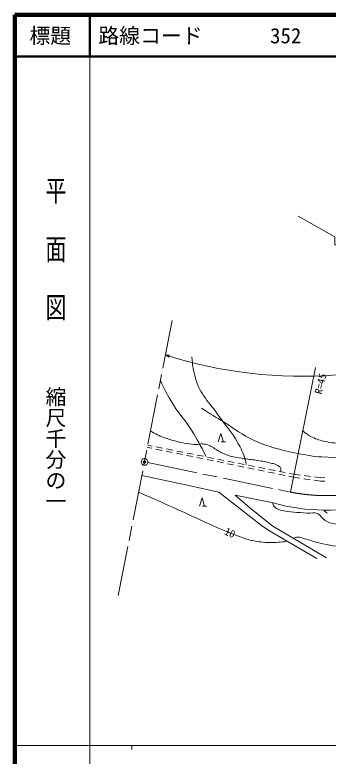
# Model space of a CAD drawing. Units: millimetres, scale not verified. Extents: x 40000 to 680000, y 20000 to 380000.
# Drawn here: x 40000 to 115066, y 202409 to 380000 of the extents above; entities that cross this region are included whole.
import ezdxf
from ezdxf.enums import TextEntityAlignment as Align

# ---------------------------------------------------------------- set-up
doc = ezdxf.new("R2010")
doc.units = ezdxf.units.MM
doc.header["$LTSCALE"] = 1000
doc.header["$PDMODE"] = 32
doc.header["$PDSIZE"] = 500
doc.linetypes.add('CHAIN', pattern=[18.5, 12, -1.5, 3.5, -1.5])
for name, color, linetype, lineweight in [('M-BGD', 7, 'Continuous', 13), ('M-BMK', 2, 'CHAIN', 13), ('M-BMK-SRVR', 3, 'Continuous', 13), ('M-STR-HTXT', 7, 'Continuous', 13), ('M-TTL', 2, 'Continuous', 140), ('M-TTL-BAND', 7, 'Continuous', 13), ('M-TTL-LINE', 7, 'Continuous', 50)]:
    doc.layers.add(name, color=color, linetype=linetype, lineweight=lineweight)
doc.layers.add('M-OTRS', color=6, linetype='Continuous')
doc.layers.add('M-TTL-TXT', color=7, linetype='Continuous')
doc.styles.add('@ＭＳ ゴシック', font='')
doc.styles.add('ＭＳ ゴシック', font='')
doc.styles.get('@ＭＳ ゴシック').set_extended_font_data('@MS Gothic')
doc.styles.get('ＭＳ ゴシック').set_extended_font_data('MS Gothic')

msp = doc.modelspace()

# ---------------------------------------------------------------- linework, layer by layer
at = {"layer": 'M-BGD'}
for p, q in [((88751, 277724), (89351, 279724)), ((89351, 279724), (89951, 277724)), ((89451, 277724), (90451, 277724)), ((71733, 276386), (72818, 276165)), ((71833, 276893), (72912, 276678)), ((73798, 275966), (75267, 275667)), ((73893, 276483), (75364, 276190)), ((76247, 275467), (77717, 275168)), ((76345, 275995), (77816, 275703)), ((78797, 275508), (80268, 275215)), ((78697, 274969), (80167, 274669)), ((81147, 274470), (82617, 274171)), ((81249, 275020), (82720, 274728)), ((83597, 273971), (85066, 273672)), ((83701, 274533), (85172, 274240)), ((86153, 274045), (87624, 273753)), ((88605, 273558), (90076, 273265)), ((86046, 273472), (87516, 273173)), ((88496, 272974), (89966, 272675)), ((90946, 272475), (92416, 272176)), ((91057, 273070), (92528, 272778)), ((93396, 271976), (94865, 271677)), ((93509, 272583), (94980, 272290)), ((95961, 272095), (97432, 271803)), ((95845, 271478), (97315, 271178)), ((98295, 270979), (99765, 270680)), ((98413, 271608), (99884, 271315)), ((100745, 270480), (102215, 270181)), ((100865, 271120), (102336, 270827)), ((103195, 269982), (104664, 269682)), ((103317, 270632), (104788, 270340)), ((105769, 270145), (106848, 269930)), ((105644, 269483), (106729, 269262)), ((106729, 269262), (108267, 269024)), ((106848, 269930), (108332, 269740)), ((109255, 268871), (110737, 268641)), ((109324, 269613), (110812, 269423)), ((111726, 268488), (113264, 268249)), ((111804, 269296), (113288, 269106)), ((113264, 268249), (114277, 268301)), ((113288, 269106), (114261, 269136)), ((84251, 262326), (84851, 264326)), ((84851, 264326), (85451, 262326)), ((84951, 262326), (85951, 262326)), ((114569, 260818), (114024, 261351)), ((114872, 260639), (114569, 260818))]:
    msp.add_line(p, q, dxfattribs=at)
for points in [[(107848, 331806), (116692, 326823), (116692, 324928), (118622, 324928), (118622, 326823), (158166, 326823), (166483, 322427)], [(70417, 269660), (80571, 267490), (88877, 265688), (99060, 257662), (100815, 256433), (112361, 249800)], [(114683, 249882), (101792, 257533), (96282, 261873), (92772, 264938), (101874, 263066)]]:
    msp.add_lwpolyline(points, dxfattribs=at)
msp.add_arc((114523, 308769), 47421, 254.52923, 284.43923, dxfattribs=at)
for points, knots in [([(101711, 263074), (101907, 262575), (102018, 262316), (102388, 261973), (102790, 261601), (103128, 261514), (103658, 261380), (106089, 260767), (107536, 260863), (110033, 260640), (111047, 260549), (111732, 260923), (112633, 260449), (113440, 260024), (113562, 259339), (114326, 258840), (115115, 258326), (115691, 258272), (116612, 258078), (118844, 257610), (120154, 257750), (122427, 257569), (124751, 257384), (126053, 257019), (128381, 257147), (129722, 257221), (130464, 257416), (131768, 257740), (133158, 258085), (133930, 258342), (135239, 258925), (139863, 260985), (142230, 262608), (146584, 265190), (150356, 267427), (152282, 268986), (156067, 271202), (157331, 271942), (158035, 272374), (159369, 272980), (160929, 273688), (161878, 273901), (163492, 274475), (166441, 275524), (168098, 276097), (171053, 277128), (175453, 278664), (177913, 279537), (182324, 281039), (184823, 281890), (186308, 282132), (188748, 283140), (196078, 286166), (200098, 288094), (207121, 291776), (212683, 294692), (215425, 297027), (221091, 299734), (224727, 301472), (226781, 302437), (230574, 303798), (232160, 304368), (233085, 304586), (234722, 304984), (237995, 305778), (239917, 305808), (243274, 306084), (244131, 306155), (244618, 306082), (245475, 306000), (249492, 305615), (251566, 304355), (255550, 303714), (258155, 303295), (259602, 302848), (262239, 302782), (269586, 302598), (273726, 302861), (281035, 303629), (285951, 304146), (288686, 304616), (293566, 305407), (298734, 306245), (301549, 307357), (306774, 307693), (309254, 307853), (310642, 307415), (313124, 307270), (316345, 307081), (318149, 306965), (321372, 306817), (322945, 306745), (323833, 306825), (325400, 306677), (326069, 306614), (326501, 306752), (327106, 306459), (327525, 306257), (327712, 306111), (328066, 305754)], [0, 0, 0, 0, 1, 1, 1, 2, 2, 2, 3, 3, 3, 4, 4, 4, 5, 5, 5, 6, 6, 6, 7, 7, 7, 8, 8, 8, 9, 9, 9, 10, 10, 10, 11, 11, 11, 12, 12, 12, 13, 13, 13, 14, 14, 14, 15, 15, 15, 16, 16, 16, 17, 17, 17, 18, 18, 18, 19, 19, 19, 20, 20, 20, 21, 21, 21, 22, 22, 22, 23, 23, 23, 24, 24, 24, 25, 25, 25, 26, 26, 26, 27, 27, 27, 28, 28, 28, 29, 29, 29, 30, 30, 30, 31, 31, 31, 32, 32, 32, 33, 33, 33, 33]), ([(82432, 298104), (82528, 295816), (82744, 294895), (83292, 292915), (84409, 288875), (86595, 287265), (88943, 283793), (90403, 281635), (91576, 280663), (92877, 278405), (93727, 276929), (94278, 276118), (94827, 274505), (95120, 273642), (95229, 273307), (95455, 272258)], [0, 0, 0, 0, 1, 1, 1, 2, 2, 2, 3, 3, 3, 4, 4, 4, 5, 5, 5, 5]), ([(108823, 280430), (109868, 279616), (110251, 279332), (111278, 278822), (112402, 278264), (113103, 278083), (114326, 277806), (115918, 277444), (116843, 277352), (118475, 277298), (120029, 277246), (120907, 277228), (122454, 277382), (125256, 277661), (126790, 278163), (129482, 278991), (139008, 281923), (143999, 284567), (153273, 288220), (158010, 290085), (160573, 291370), (165380, 293046), (168352, 294082), (169359, 294423), (173044, 295535)], [0, 0, 0, 0, 1, 1, 1, 2, 2, 2, 3, 3, 3, 4, 4, 4, 5, 5, 5, 6, 6, 6, 7, 7, 7, 8, 8, 8, 8]), ([(85839, 274160), (84287, 277195), (83813, 278074), (82334, 280478), (80559, 283366), (79031, 284638), (77348, 287581), (76294, 289423), (75926, 290108), (74870, 292417)], [0, 0, 0, 0, 1, 1, 1, 2, 2, 2, 3, 3, 3, 3]), ([(84693, 285764), (87279, 284151), (87938, 283744), (90027, 282462), (92860, 280724), (94297, 279466), (97308, 278060), (99006, 277267), (99999, 276897), (101796, 276366), (104111, 275683), (105431, 275358), (107807, 274927), (110043, 274521), (111295, 274214), (113564, 274080), (117856, 273827), (120285, 273828), (124571, 274165), (127474, 274394), (128503, 274505), (131975, 275039)], [0, 0, 0, 0, 1, 1, 1, 2, 2, 2, 3, 3, 3, 4, 4, 4, 5, 5, 5, 6, 6, 6, 7, 7, 7, 7]), ([(103697, 270557), (103762, 270835), (103762, 271011), (103693, 271287), (103565, 271795), (103145, 271907), (102710, 272200), (102213, 272534), (101817, 272476), (101236, 272621), (100068, 272913), (99405, 273048), (98218, 273253), (96947, 273472), (96218, 273481), (94943, 273674), (93980, 273819), (93436, 273882), (92486, 274095), (91777, 274254), (91378, 274349), (90696, 274598), (89690, 274965), (89194, 275333), (88263, 275861), (87777, 276136), (87538, 276347), (87046, 276610), (86729, 276780), (86547, 276875), (86204, 276984), (85777, 277121), (85527, 277181), (85081, 277218), (84459, 277271), (84114, 277063), (83490, 277078), (82598, 277100), (82103, 277204), (81220, 277335), (80279, 277475), (79745, 277536), (78822, 277768), (78051, 277962), (77640, 278141), (76880, 278376), (76342, 278543), (76026, 278594), (75500, 278798), (74981, 278998), (74711, 279158), (74213, 279406), (73534, 279744), (73316, 279872), (72505, 280328)], [0, 0, 0, 0, 1, 1, 1, 2, 2, 2, 3, 3, 3, 4, 4, 4, 5, 5, 5, 6, 6, 6, 7, 7, 7, 8, 8, 8, 9, 9, 9, 10, 10, 10, 11, 11, 11, 12, 12, 12, 13, 13, 13, 14, 14, 14, 15, 15, 15, 16, 16, 16, 17, 17, 17, 18, 18, 18, 18]), ([(69638, 265674), (74332, 263591), (75514, 263065), (79274, 261380), (83678, 259408), (86082, 258159), (90535, 256300), (91810, 255768), (92536, 255496), (93837, 255030), (94950, 254632), (95558, 254339), (96716, 254099), (98443, 253741), (99439, 253614), (101203, 253591), (102794, 253570), (103403, 253636), (105266, 253876)], [0, 0, 0, 0, 1, 1, 1, 2, 2, 2, 3, 3, 3, 4, 4, 4, 5, 5, 5, 6, 6, 6, 6]), ([(106707, 254616), (107161, 254784), (107368, 254832), (107807, 254861), (108460, 254903), (108810, 254669), (109442, 254499), (110764, 254144), (111473, 253834), (112802, 253506), (115505, 252839), (117099, 252834), (119799, 252156), (121578, 251710), (122189, 251545), (124317, 250882)], [0, 0, 0, 0, 1, 1, 1, 2, 2, 2, 3, 3, 3, 4, 4, 4, 5, 5, 5, 5])]:
    msp.add_open_spline(points, degree=3, knots=knots, dxfattribs=at)
at = {"layer": 'M-BMK'}
for p, q in [((64783, 240861), (77677, 306767)), ((71832, 272721), (106010, 265675))]:
    msp.add_line(p, q, dxfattribs=at)
msp.add_arc((114577, 308527), 43700, 258.69465, 296.75884, dxfattribs=at)
at = {"layer": 'M-BMK-SRVR'}
msp.add_line((106010, 265675), (111992, 295554), dxfattribs=at)
msp.add_circle((71048, 272883), 800, dxfattribs=at)
at = {"layer": 'M-OTRS'}
msp.add_point((71048, 272883), dxfattribs=at)
at = {"layer": 'M-STR-HTXT'}
for q in [(76940, 297978), (77093, 298454)]:
    msp.add_line((76064, 298522), q, dxfattribs=at)
msp.add_arc((108723, 400243), 106836, 252.20034, 296.68621, dxfattribs=at)
at = {"layer": 'M-TTL'}
for p, q in [((40000, 380000), (40000, 20000)), ((680000, 380000), (40000, 380000))]:
    msp.add_line(p, q, dxfattribs=at)
at = {"layer": 'M-TTL-BAND'}
for p, q in [((58000, 370000), (58000, 20000)), ((40000, 205000), (579000, 205000)), ((68000, 205000), (68000, 204000))]:
    msp.add_line(p, q, dxfattribs=at)
at = {"layer": 'M-TTL-LINE'}
for p, q in [((58000, 380000), (58000, 370000)), ((40000, 370000), (680000, 370000))]:
    msp.add_line(p, q, dxfattribs=at)

# ---------------------------------------------------------------- texts
at = {"layer": 'M-BGD', "style": 'ＭＳ ゴシック'}
msp.add_text('10', height=1833, rotation=335.758, dxfattribs=at).set_placement((89793, 255105), align=Align.BOTTOM_LEFT)
at = {"layer": 'M-BMK-SRVR', "style": 'ＭＳ ゴシック'}
msp.add_text('R=45', height=1833, rotation=76.071, dxfattribs=at).set_placement((112641, 289206), align=Align.MIDDLE_LEFT)
at = {"layer": 'M-TTL-BAND', "style": '@ＭＳ ゴシック', "width": 1.4}
msp.add_text('平  面  図', height=3666, rotation=270, dxfattribs=at).set_placement((49777, 306475), align=Align.MIDDLE_RIGHT)
at = {"layer": 'M-TTL-BAND', "style": '@ＭＳ ゴシック'}
msp.add_text('縮尺千分の一', height=3666, rotation=270, dxfattribs=at).set_placement((49777, 261030), align=Align.MIDDLE_RIGHT)
at = {"layer": 'M-TTL-TXT', "style": 'ＭＳ ゴシック'}
msp.add_text('標題', height=3666, dxfattribs=at).set_placement((48500, 375000), align=Align.MIDDLE_CENTER)
for s, p in [('路線コード', (60000, 375000)), ('352', (101142, 375000))]:
    msp.add_text(s, height=3666, dxfattribs=at).set_placement(p, align=Align.MIDDLE_LEFT)

doc.saveas('drawing.dxf')
